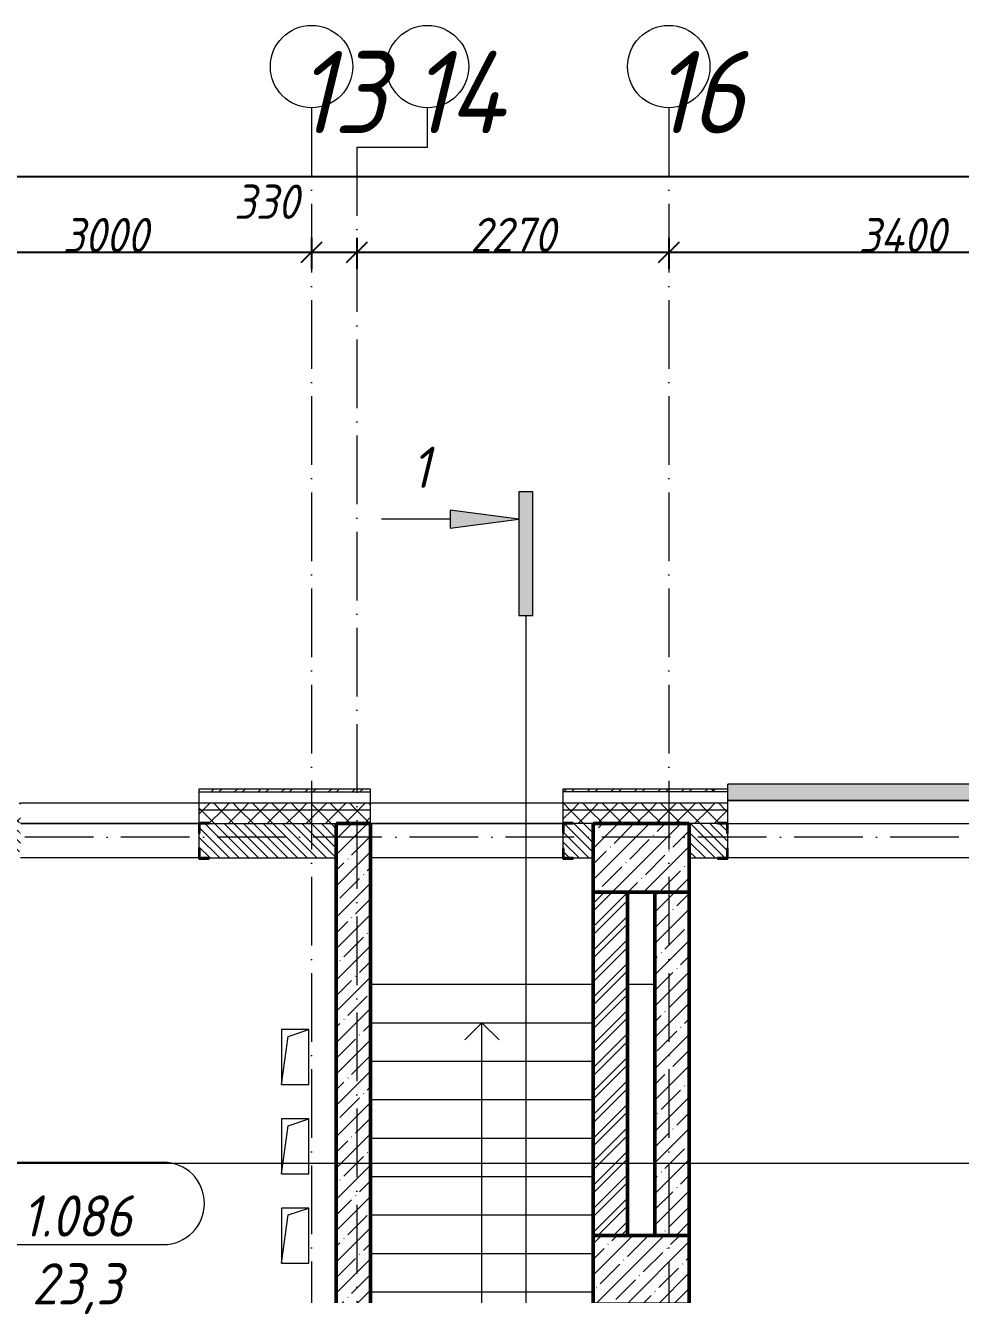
# Model space of a CAD drawing. Header units: millimetres. Extents: x -12989 to 629078, y -109036 to 555275.
# Drawn here: x 531880 to 538688, y 348143 to 357384 of the extents above; entities that cross this region are included whole.
import ezdxf

# ---------------------------------------------------------------- set-up
doc = ezdxf.new("R2010")
doc.units = ezdxf.units.MM
doc.linetypes.add('50_200_ШТРИХ_1Т_ш5_п1_п1_', pattern=[700, 500, -100, 0, -100])
for name, color, linetype, lineweight in [('A-____-____-DIMS', 7, 'Continuous', 9), ('A-FLOR-____-OTLN', 7, 'Continuous', 9), ('A-GENM-____-MCUT', 7, 'Continuous', 25), ('A-GENM-____-OTLN', 7, 'Continuous', 9), ('A-GENM-____-OTLN-1', 7, 'Continuous', 25), ('A-GLAZ-____-OTLN', 7, 'Continuous', 9), ('A-WALL-____-MCUT', 7, 'Continuous', 13), ('A-WALL-____-MCUT-1', 7, 'Continuous', 9), ('A-WALL-____-MCUT-2', 7, 'Continuous', 50), ('A-WALL-____-OTLN', 7, 'Continuous', 9), ('A-WALL-____-PATT-1', 7, 'Continuous', 9), ('A-WALL-FNSH-MCUT-1', 7, 'Continuous', 9), ('G-____-____-SYMB', 7, 'Continuous', 9), ('S-COLS-____-MCUT', 7, 'Continuous', 50), ('S-COLS-____-OTLN', 7, 'Continuous', 9), ('S-GRID-____-IDEN', 7, 'Continuous', 9), ('S-GRID-____-OTLN', 7, 'Continuous', 9), ('S-GRID-____-OTLN-1', 7, '50_200_ШТРИХ_1Т_ш5_п1_п1_', 9), ('S-STRS-____-OTLN-1', 7, 'Continuous', 9)]:
    doc.layers.add(name, color=color, linetype=linetype, lineweight=lineweight)
for name, color, linetype, lineweight, true_color in [('A-AREA-IDEN-1', 7, 'Continuous', 9, 0xaaaaaa), ('A-GLAZ-____-OTLN-1', 7, 'Continuous', 9, 0xc0c0c0), ('G-____-____-SYMB-1', 9, 'Continuous', 9, 0x808080)]:
    doc.layers.add(name, color=color, linetype=linetype, lineweight=lineweight, true_color=true_color)
doc.styles.add('ISOCPEUR_I', font='isocpeui.ttf', dxfattribs={"width": 0.9, "height": 2.5})
doc.styles.add('ISOCPEUR_I_10', font='isocpeui.ttf', dxfattribs={"width": 0.9, "height": 180})
doc.styles.add('ISOCPEUR_I_9', font='isocpeui.ttf', dxfattribs={"width": 0.9, "height": 250})
doc.dimstyles.new('ISO-2_5_0_9К_БОЛЬШОЙ_ОСИ', dxfattribs={"dimscale": 304.8, "dimtxt": 248.995294, "dimasz": 0.492126, "dimexe": 0.393701, "dimexo": 0, "dimgap": 0, "dimtad": 1, "dimdec": 0, "dimzin": 0, "dimdsep": 46, "dimtxsty": 'ISOCPEUR_I_9', "dimblk1": 'OBLIQUE', "dimblk2": 'OBLIQUE', "dimsah": 1, "dimcen": 0.09, "dimdle": 0.393701, "dimazin": 0, "dimtfac": 1, "dimtdec": 4, "dimtix": 1, "dimtmove": 0, "dimatfit": 3, "dimfxl": 1, "dimtvp": 1, "dimtolj": 1, "dimtzin": 0, "dimarcsym": 2})
doc.dimstyles.new('ISO-2_5_0_9К_БОЛЬШОЙ_ОСИ_1', dxfattribs={"dimscale": 304.8, "dimtxt": 248.995294, "dimasz": 0.492126, "dimexe": 0.393701, "dimexo": 0, "dimgap": 0, "dimtad": 1, "dimdec": 0, "dimzin": 0, "dimdsep": 46, "dimtxsty": 'ISOCPEUR_I_9', "dimblk1": 'OBLIQUE', "dimblk2": 'OBLIQUE', "dimsah": 1, "dimcen": 0.09, "dimdle": 0.393701, "dimazin": 0, "dimtfac": 1, "dimtdec": 4, "dimtix": 1, "dimtmove": 1, "dimatfit": 3, "dimfxl": 1, "dimtvp": 1, "dimtolj": 1, "dimtzin": 0, "dimarcsym": 2})
doc.dimstyles.new('ISO-2_5_0_9К_БОЛЬШОЙ_ОСИ_2', dxfattribs={"dimscale": 304.8, "dimtxt": 248.995294, "dimasz": 0.492126, "dimexe": 0.393701, "dimexo": 0, "dimgap": 0, "dimtad": 1, "dimdec": 0, "dimzin": 0, "dimdsep": 46, "dimtxsty": 'ISOCPEUR_I_9', "dimblk1": 'OBLIQUE', "dimblk2": 'OBLIQUE', "dimsah": 1, "dimcen": 0.09, "dimdle": 0.393701, "dimazin": 0, "dimtfac": 1, "dimtdec": 4, "dimtix": 1, "dimtmove": 2, "dimatfit": 3, "dimfxl": 1, "dimtvp": 1, "dimtolj": 1, "dimtzin": 0, "dimarcsym": 2})
pattern_1 = [(45, (513013.31, 265891.49), (-114.04925, 114.04925), []), (45, (513127.36, 265891.49), (-114.04925, 114.04925), [201.612, -40.322, 3.353, -36.97])]
pattern_2 = [(45, (513013.31, 265891.49), (-85.53659, 85.53659), []), (45, (513070.34, 265891.49), (-85.53659, 85.53659), [])]
pattern_3 = [(135, (513013.31, 265891.49), (-35.35534, -35.35534), [])]
pattern_4 = [(45, (513013.31, 265891.49), (-70.71068, 70.71068), []), (135, (513013.31, 265891.49), (-70.71068, -70.71068), [])]

# ---------------------------------------------------------------- blocks, each defined once
blk = doc.blocks.new('BSC_Колонна _Прямоугольная - 500х700-V74-АР1_План отверстий 1 этажа в осях 1-64_Ю-ЯЯ')
at = {"layer": 'S-COLS-____-OTLN'}
h = blk.add_hatch(dxfattribs=at)
h.set_pattern_fill('FP_83', color=256, style=0, pattern_type=2)
h.set_pattern_definition([(315, (-82431.04, 23350), (114.04925, 114.04925), []), (315, (-82431.04, 23235.95), (114.04925, 114.04925), [201.613, -40.323, 3.353, -36.97])])
h.paths.add_polyline_path([(-250, -350), (250, -350), (250, 350), (-250, 350)], flags=0)
at = {"layer": 'S-COLS-____-MCUT'}
for p, q in [((250, 350), (-250, 350)), ((-250, 350), (-250, -350)), ((250, -350), (250, 350)), ((-250, -350), (250, -350))]:
    blk.add_line(p, q, dxfattribs=at)
blk = doc.blocks.new('Фахверк_СКБ_Уголок - 250_2700-27497298-АР1_План отверстий 1 этажа в осях 1-64_Ю-ЯЯ')
at = {"layer": 'A-GENM-____-MCUT'}
for p, q in [((200, 181), (125, 181)), ((125, 181), (125, 106)), ((125, 106), (131, 106)), ((131, 106), (131, 175)), ((131, 175), (200, 175)), ((200, 175), (200, 181)), ((131, -6), (125, -6)), ((125, -6), (125, -81)), ((125, -81), (200, -81)), ((131, -75), (131, -6)), ((200, -75), (131, -75)), ((200, -81), (200, -75))]:
    blk.add_line(p, q, dxfattribs=at)
blk = doc.blocks.new('Фахверк_СКБ_Уголок - 250_3520-27500975-АР1_План отверстий 1 этажа в осях 1-64_Ю-ЯЯ')
at = {"layer": 'A-GENM-____-MCUT'}
for p, q in [((200, 181), (125, 181)), ((125, 181), (125, 106)), ((125, 106), (131, 106)), ((131, 106), (131, 175)), ((131, 175), (200, 175)), ((200, 175), (200, 181)), ((131, -6), (125, -6)), ((125, -6), (125, -81)), ((125, -81), (200, -81)), ((131, -75), (131, -6)), ((200, -75), (131, -75)), ((200, -81), (200, -75))]:
    blk.add_line(p, q, dxfattribs=at)
blk = doc.blocks.new('AR_Отверстие прямоугольное _в плите_ - AR_Отверстие прямоугольное _в плите_-30229371-АР1_План отверстий 1 этажа в осях 1-64_Ю-ЯЯ')
at = {"layer": 'A-GENM-____-OTLN'}
for p, q in [((100, 200), (-100, 200)), ((-100, 200), (-100, -200)), ((-50, 150), (100, 200)), ((100, -200), (100, 200)), ((-100, -200), (-50, 150)), ((-100, -200), (100, -200))]:
    blk.add_line(p, q, dxfattribs=at)
blk = doc.blocks.new('Отлив_СКБ - Отлив витража_120_НВФ-31885689-АР1_План отверстий 1 этажа в осях 1-64_Ю-ЯЯ')
at = {"layer": 'A-GLAZ-____-OTLN-1'}
for points in [[(1800, 2), (1800, 120), (0, 120), (0, 2), (749.6, 2)], [(1800, 0), (1800, 2), (0, 2), (0, 0), (749.6, 0)]]:
    blk.add_hatch(color=256, dxfattribs=at).paths.add_polyline_path(points, flags=0)
at = {"layer": 'A-GLAZ-____-OTLN'}
for p, q in [((0, 83), (0, 120)), ((1800, 120), (0, 120)), ((1800, 120), (1800, 83)), ((0, 2), (1800, 2)), ((1800, 0), (0, 0))]:
    blk.add_line(p, q, dxfattribs=at)
blk = doc.blocks.new('Ось сетки - Круг_Ø6_00__ISO-2_5_0_9K_-25732049-АР1_План отверстий 1 этажа в осях 1-64_Ю-ЯЯ')
at = {"layer": 'S-GRID-____-IDEN'}
blk.add_circle((0, 0), 3, dxfattribs=at)
blk = doc.blocks.new('Разрез - Заголовок разреза-10218885-АР1_План отверстий 1 этажа в осях 1-64_Ю-ЯЯ')
at = {"layer": 'G-____-____-SYMB'}
for points in [[(0, 0.5), (0, -0.5), (-9, -0.5), (-9, 0.5)], [(-6.342, -5.5), (-7.658, -5.5), (-7, -0.5)]]:
    blk.add_hatch(color=256, dxfattribs=at).paths.add_polyline_path(points, flags=0)
for p, q in [((0, 0.5), (-9, 0.5)), ((-9, 0.5), (-9, -0.5)), ((0, -0.5), (0, 0.5)), ((-9, -0.5), (0, -0.5)), ((-7, -0.5), (-7.658, -5.5)), ((-6.342, -5.5), (-7, -0.5)), ((-7.658, -5.5), (-6.342, -5.5)), ((-7, -5.5), (-7, -10.5))]:
    blk.add_line(p, q, dxfattribs=at)
blk = doc.blocks.new('_Oblique')
at = {"color": 0, "linetype": 'ByBlock', "lineweight": -2}
blk.add_line((-0.5, -0.5), (0.5, 0.5), dxfattribs=at)
blk = doc.blocks.new('*D5505')
at = {"layer": 'A-____-____-DIMS', "color": 0, "lineweight": -2, "transparency": 16777216}
for p, q in [((530963.3, 355838), (530963.3, 355611.9)), ((533963.3, 355838), (533963.3, 355611.9)), ((530843.3, 355731.9), (534083.3, 355731.9))]:
    blk.add_line(p, q, dxfattribs=at)
at = {"layer": 'Defpoints', "color": 0, "transparency": 16777216}
for p in [(530963.3, 355838), (533963.3, 355838), (533963.3, 355731.9)]:
    blk.add_point(p, dxfattribs=at)
at = {"layer": 'A-____-____-DIMS', "color": 0, "lineweight": -2, "transparency": 16777216, "xscale": 150, "yscale": 150, "zscale": 150, "rotation": 180}
blk.add_blockref('_Oblique', (530963.3, 355731.9), dxfattribs=at)
at = {"layer": 'A-____-____-DIMS', "color": 0, "lineweight": -2, "transparency": 16777216, "xscale": 150, "yscale": 150, "zscale": 150}
blk.add_blockref('_Oblique', (533963.3, 355731.9), dxfattribs=at)
at = {"layer": 'A-____-____-DIMS', "color": 0, "transparency": 16777216, "insert": (532463.3, 355856.9), "char_height": 250, "width": 758.478, "attachment_point": 5, "style": 'ISOCPEUR_I_9'}
blk.add_mtext('\\A1;3000', dxfattribs=at)
blk = doc.blocks.new('*D5506')
at = {"layer": 'A-____-____-DIMS', "color": 0, "lineweight": -2, "transparency": 16777216}
for p, q in [((533963.3, 355838), (533963.3, 355611.9)), ((534293.3, 355838), (534293.3, 355611.9)), ((533843.3, 355731.9), (534413.3, 355731.9))]:
    blk.add_line(p, q, dxfattribs=at)
at = {"layer": 'Defpoints', "color": 0, "transparency": 16777216}
for p in [(533963.3, 355838), (534293.3, 355838), (534293.3, 355731.9)]:
    blk.add_point(p, dxfattribs=at)
at = {"layer": 'A-____-____-DIMS', "color": 0, "lineweight": -2, "transparency": 16777216, "xscale": 150, "yscale": 150, "zscale": 150, "rotation": 180}
blk.add_blockref('_Oblique', (533963.3, 355731.9), dxfattribs=at)
at = {"layer": 'A-____-____-DIMS', "color": 0, "lineweight": -2, "transparency": 16777216, "xscale": 150, "yscale": 150, "zscale": 150}
blk.add_blockref('_Oblique', (534293.3, 355731.9), dxfattribs=at)
at = {"layer": 'A-____-____-DIMS', "color": 0, "transparency": 16777216, "insert": (533399.5, 356225.2), "char_height": 250, "width": 568.858, "attachment_point": 1, "line_spacing_factor": 1.149209, "style": 'ISOCPEUR_I_9'}
blk.add_mtext('\\A1;330', dxfattribs=at)
blk = doc.blocks.new('*D5507')
at = {"layer": 'A-____-____-DIMS', "color": 0, "lineweight": -2, "transparency": 16777216}
for p, q in [((534293.3, 355838), (534293.3, 355611.9)), ((536563.3, 355838), (536563.3, 355611.9)), ((534173.3, 355731.9), (536683.3, 355731.9))]:
    blk.add_line(p, q, dxfattribs=at)
at = {"layer": 'Defpoints', "color": 0, "transparency": 16777216}
for p in [(534293.3, 355838), (536563.3, 355838), (536563.3, 355731.9)]:
    blk.add_point(p, dxfattribs=at)
at = {"layer": 'A-____-____-DIMS', "color": 0, "lineweight": -2, "transparency": 16777216, "xscale": 150, "yscale": 150, "zscale": 150, "rotation": 180}
blk.add_blockref('_Oblique', (534293.3, 355731.9), dxfattribs=at)
at = {"layer": 'A-____-____-DIMS', "color": 0, "lineweight": -2, "transparency": 16777216, "xscale": 150, "yscale": 150, "zscale": 150}
blk.add_blockref('_Oblique', (536563.3, 355731.9), dxfattribs=at)
at = {"layer": 'A-____-____-DIMS', "color": 0, "transparency": 16777216, "insert": (535428.3, 355858.6), "char_height": 250, "width": 758.478, "attachment_point": 5, "style": 'ISOCPEUR_I_9'}
blk.add_mtext('\\A1;2270', dxfattribs=at)
blk = doc.blocks.new('*D5508')
at = {"layer": 'A-____-____-DIMS', "color": 0, "lineweight": -2, "transparency": 16777216}
for p, q in [((536563.3, 355838), (536563.3, 355611.9)), ((539963.3, 355838), (539963.3, 355611.9)), ((536443.3, 355731.9), (540083.3, 355731.9))]:
    blk.add_line(p, q, dxfattribs=at)
at = {"layer": 'Defpoints', "color": 0, "transparency": 16777216}
for p in [(536563.3, 355838), (539963.3, 355838), (539963.3, 355731.9)]:
    blk.add_point(p, dxfattribs=at)
at = {"layer": 'A-____-____-DIMS', "color": 0, "lineweight": -2, "transparency": 16777216, "xscale": 150, "yscale": 150, "zscale": 150, "rotation": 180}
blk.add_blockref('_Oblique', (536563.3, 355731.9), dxfattribs=at)
at = {"layer": 'A-____-____-DIMS', "color": 0, "lineweight": -2, "transparency": 16777216, "xscale": 150, "yscale": 150, "zscale": 150}
blk.add_blockref('_Oblique', (539963.3, 355731.9), dxfattribs=at)
at = {"layer": 'A-____-____-DIMS', "color": 0, "transparency": 16777216, "insert": (538263.3, 355856.9), "char_height": 250, "width": 781.462, "attachment_point": 5, "style": 'ISOCPEUR_I_9'}
blk.add_mtext('\\A1;3400', dxfattribs=at)
blk = doc.blocks.new('*D5538')
at = {"layer": 'A-____-____-DIMS', "color": 0, "lineweight": -2, "transparency": 16777216}
for p, q in [((510663.3, 356390.2), (510663.3, 356164.2)), ((614163.3, 356390.2), (614163.3, 356164.2)), ((510543.3, 356284.2), (561896.6, 356284.2)), ((614283.3, 356284.2), (562775.7, 356284.2))]:
    blk.add_line(p, q, dxfattribs=at)
at = {"layer": 'Defpoints', "color": 0, "transparency": 16777216}
for p in [(510663.3, 356390.2), (614163.3, 356390.2), (614163.3, 356284.2)]:
    blk.add_point(p, dxfattribs=at)
at = {"layer": 'A-____-____-DIMS', "color": 0, "lineweight": -2, "transparency": 16777216, "xscale": 150, "yscale": 150, "zscale": 150, "rotation": 180}
blk.add_blockref('_Oblique', (510663.3, 356284.2), dxfattribs=at)
at = {"layer": 'A-____-____-DIMS', "color": 0, "lineweight": -2, "transparency": 16777216, "xscale": 150, "yscale": 150, "zscale": 150}
blk.add_blockref('_Oblique', (614163.3, 356284.2), dxfattribs=at)
at = {"layer": 'A-____-____-DIMS', "color": 0, "transparency": 16777216, "insert": (561796, 356610.8), "char_height": 250, "width": 1080.257, "attachment_point": 1, "line_spacing_factor": 1.149209, "style": 'ISOCPEUR_I_9'}
blk.add_mtext('\\A1;103500', dxfattribs=at)
blk = doc.blocks.new('AAR_СКБ_Марка_помещения_1_5 ммп - Номер _ Площадь-27962135-АИ_План этажа_Стены_1')
at = {"layer": 'A-AREA-IDEN-1'}
for p, q in [((-2.987, 3), (3.013, 3)), ((-2.987, 0), (3.013, 0))]:
    blk.add_line(p, q, dxfattribs=at)
for centre, start, end in [((-2.987, 1.5), 90, 270), ((3.013, 1.5), 270, 90)]:
    blk.add_arc(centre, 1.5, start, end, dxfattribs=at)

msp = doc.modelspace()

# ---------------------------------------------------------------- hatches: boundary and pattern name
at = {"layer": 'A-WALL-____-PATT-1'}
h = msp.add_hatch(dxfattribs=at)
h.set_pattern_fill('FP_3', color=256, style=0, pattern_type=2)
h.set_pattern_definition(pattern_2)
h.paths.add_polyline_path([(535793.3109, 351802.5335), (536882.3109, 351802.5335), (536882.3109, 351822.5335), (535793.3109, 351822.5335)], flags=0)
h.paths.add_polyline_path([(534393.3109, 351802.5335), (534393.3109, 351822.5335), (533143.3109, 351822.5335), (533143.3109, 351802.5335), (534207.9102, 351802.5335)], flags=0)
h.paths.add_polyline_path([(531843.3109, 351802.5335), (531843.3109, 351822.5335), (522413.3109, 351822.5335), (522413.3109, 351802.5335), (530672.9088, 351802.5335)], flags=0)
h.paths.add_polyline_path([(518563.3109, 351802.5335), (518563.3109, 351822.5335), (510333.3109, 351822.5335), (510333.3109, 351802.5335), (518300.4042, 351802.5335)], flags=0)
h = msp.add_hatch(dxfattribs=at)
h.set_pattern_fill('FP_3', color=256, style=0, pattern_type=2)
h.set_pattern_definition(pattern_2)
h.paths.add_polyline_path([(563178.3109, 351802.5335), (563178.3109, 351822.5335), (561313.3109, 351822.5335), (561313.3109, 351802.5335), (562487.9209, 351802.5335)], flags=0)
h.paths.add_polyline_path([(559513.3109, 351802.5335), (559513.3109, 351822.5335), (557813.3109, 351822.5335), (557813.3109, 351802.5335), (558952.9195, 351802.5335)], flags=0)
h.paths.add_polyline_path([(556013.3109, 351802.5335), (556013.3109, 351822.5335), (554313.3109, 351822.5335), (554313.3109, 351802.5335), (555417.9182, 351802.5335)], flags=0)
h.paths.add_polyline_path([(552513.3109, 351802.5335), (552513.3109, 351822.5335), (550813.3109, 351822.5335), (550813.3109, 351802.5335), (551882.9168, 351802.5335)], flags=0)
h.paths.add_polyline_path([(547388.3109, 351802.5335), (549013.3109, 351802.5335), (549013.3109, 351822.5335), (547388.3109, 351822.5335)], flags=0)
h.paths.add_polyline_path([(545416.3109, 351802.5335), (545513.3109, 351802.5335), (545513.3109, 351822.5335), (544613.3109, 351822.5335), (544613.3109, 351802.5335), (544812.9142, 351802.5335)], flags=0)
h.paths.add_polyline_path([(539863.3109, 351802.5335), (539863.3109, 351822.5335), (538793.3109, 351822.5335), (538793.3109, 351802.5335)], flags=0)
h.paths.add_polyline_path([(542813.3109, 351802.5335), (542813.3109, 351822.5335), (541663.3109, 351822.5335), (541663.3109, 351802.5335)], flags=0)
h.paths.add_polyline_path([(536883.3109, 351802.5335), (536993.3109, 351802.5335), (536993.3109, 351822.5335), (536883.3109, 351822.5335)], flags=0)
h = msp.add_hatch(dxfattribs=at)
h.set_pattern_fill('FP_1', color=256, style=0, pattern_type=2)
h.set_pattern_definition(pattern_4)
h.paths.add_polyline_path([(542813.3109, 351672.5335), (542813.3109, 351722.5335), (541663.3109, 351722.5335), (541663.3109, 351672.5335)], flags=0)
h.paths.add_polyline_path([(545416.3109, 351672.5335), (545416.3109, 351722.5335), (544613.3109, 351722.5335), (544613.3109, 351672.5335), (544812.9142, 351672.5335)], flags=0)
h.paths.add_polyline_path([(539863.3109, 351672.5335), (539863.3109, 351722.5335), (538793.3109, 351722.5335), (538793.3109, 351672.5335)], flags=0)
h.paths.add_polyline_path([(531843.3109, 351672.5335), (531843.3109, 351722.5335), (522413.3109, 351722.5335), (522413.3109, 351672.5335), (530672.9088, 351672.5335)], flags=0)
h.paths.add_polyline_path([(535975.4108, 351672.5335), (536993.3109, 351672.5335), (536993.3109, 351722.5335), (535793.3109, 351722.5335), (535793.3109, 351672.5335)], flags=0)
h.paths.add_polyline_path([(534393.3109, 351672.5335), (534393.3109, 351722.5335), (533143.3109, 351722.5335), (533143.3109, 351672.5335), (534207.9102, 351672.5335)], flags=0)
h.paths.add_polyline_path([(518563.3109, 351672.5335), (518563.3109, 351722.5335), (510463.3109, 351722.5335), (510463.3109, 351672.5335), (518300.4042, 351672.5335)], flags=0)
h = msp.add_hatch(dxfattribs=at)
h.set_pattern_fill('FP_1', color=256, style=0, pattern_type=2)
h.set_pattern_definition(pattern_4)
h.paths.add_polyline_path([(545413.3109, 351572.5335), (545416.3109, 351572.5335), (545416.3109, 351672.5335), (544613.3109, 351672.5335), (544613.3109, 351578.5335), (544688.3109, 351578.5335), (544688.3109, 351572.5335), (544812.9142, 351572.5335)], flags=0)
h.paths.add_polyline_path([(542263.3109, 351572.5335), (542738.3109, 351572.5335), (542738.3109, 351578.5335), (542813.3109, 351578.5335), (542813.3109, 351672.5335), (541663.3109, 351672.5335), (541663.3109, 351572.5335)], flags=0)
h.paths.add_polyline_path([(539788.3109, 351572.5335), (539788.3109, 351578.5335), (539863.3109, 351578.5335), (539863.3109, 351672.5335), (538793.3109, 351672.5335), (538793.3109, 351578.5335), (538868.3109, 351578.5335), (538868.3109, 351572.5335)], flags=0)
h.paths.add_polyline_path([(535868.3109, 351572.5335), (536918.3109, 351572.5335), (536918.3109, 351578.5335), (536993.3109, 351578.5335), (536993.3109, 351672.5335), (535793.3109, 351672.5335), (535793.3109, 351578.5335), (535868.3109, 351578.5335)], flags=0)
h.paths.add_polyline_path([(533218.3109, 351572.5335), (534393.3109, 351572.5335), (534393.3109, 351672.5335), (533143.3109, 351672.5335), (533143.3109, 351578.5335), (533218.3109, 351578.5335)], flags=0)
h.paths.add_polyline_path([(531768.3109, 351572.5335), (531768.3109, 351578.5335), (531843.3109, 351578.5335), (531843.3109, 351672.5335), (522413.3109, 351672.5335), (522413.3109, 351572.5335), (531213.3109, 351572.5335)], flags=0)
h.paths.add_polyline_path([(518563.3109, 351572.5335), (518563.3109, 351672.5335), (510563.3109, 351672.5335), (510563.3109, 351572.5335), (518300.4042, 351572.5335)], flags=0)
h = msp.add_hatch(dxfattribs=at)
h.set_pattern_fill('FP_6', color=256, style=0, pattern_type=2)
h.set_pattern_definition(pattern_3)
h.paths.add_polyline_path([(533218.3109, 351322.5335), (534143.3109, 351322.5335), (534143.3109, 351572.5335), (533149.3109, 351572.5335), (533149.3109, 351503.5335), (533143.3109, 351503.5335), (533143.3109, 351391.5335), (533149.3109, 351391.5335), (533149.3109, 351322.5335)], flags=0)
h.paths.add_polyline_path([(531213.3109, 351322.5335), (531837.3109, 351322.5335), (531837.3109, 351391.5335), (531843.3109, 351391.5335), (531843.3109, 351503.5335), (531837.3109, 351503.5335), (531837.3109, 351572.5335), (531213.3109, 351572.5335), (531213.3109, 351391.5335)], flags=0)
h = msp.add_hatch(dxfattribs=at)
h.set_pattern_fill('FP_13', color=256, style=0, pattern_type=2)
h.set_pattern_definition(pattern_1)
h.paths.add_polyline_path([(534143.3109, 343872.5335), (534393.3109, 343872.5335), (534393.3109, 351572.5335), (534143.3109, 351572.5335), (534143.3109, 344103.6559)], flags=0)
h = msp.add_hatch(dxfattribs=at)
h.set_pattern_fill('FP_6', color=256, style=0, pattern_type=2)
h.set_pattern_definition(pattern_3)
h.paths.add_polyline_path([(535868.3109, 351322.5335), (536013.3109, 351322.5335), (536013.3109, 351572.5335), (535799.3109, 351572.5335), (535799.3109, 351503.5335), (535793.3109, 351503.5335), (535793.3109, 351391.5335), (535799.3109, 351391.5335), (535799.3109, 351322.5335)], flags=0)
h = msp.add_hatch(dxfattribs=at)
h.set_pattern_fill('FP_6', color=256, style=0, pattern_type=2)
h.set_pattern_definition(pattern_3)
h.paths.add_polyline_path([(539788.3109, 351322.5335), (539857.3109, 351322.5335), (539857.3109, 351391.5335), (539863.3109, 351391.5335), (539863.3109, 351503.5335), (539857.3109, 351503.5335), (539857.3109, 351572.5335), (538799.3109, 351572.5335), (538799.3109, 351503.5335), (538793.3109, 351503.5335), (538793.3109, 351391.5335), (538799.3109, 351391.5335), (538799.3109, 351322.5335), (538868.3109, 351322.5335)], flags=0)
h.paths.add_polyline_path([(536918.3109, 351322.5335), (536987.3109, 351322.5335), (536987.3109, 351391.5335), (536993.3109, 351391.5335), (536993.3109, 351503.5335), (536987.3109, 351503.5335), (536987.3109, 351572.5335), (536713.3109, 351572.5335), (536713.3109, 351322.5335)], flags=0)
h = msp.add_hatch(dxfattribs=at)
h.set_pattern_fill('FP_3', color=256, style=0, pattern_type=2)
h.set_pattern_definition(pattern_2)
h.paths.add_polyline_path([(536263.3109, 348572.5335), (536263.3109, 351072.5335), (536013.3109, 351072.5335), (536013.3109, 348572.5335)], flags=0)
h = msp.add_hatch(dxfattribs=at)
h.set_pattern_fill('FP_13', color=256, style=0, pattern_type=2)
h.set_pattern_definition(pattern_1)
h.paths.add_polyline_path([(536713.3109, 348572.5335), (536713.3109, 351072.5335), (536463.3109, 351072.5335), (536463.3109, 348572.5335)], flags=0)
at = {"layer": 'S-COLS-____-OTLN'}
h = msp.add_hatch(dxfattribs=at)
h.set_pattern_fill('FP_13', color=256, style=0, pattern_type=2)
h.set_pattern_definition(pattern_1)
h.paths.add_polyline_path([(536713.3109, 351072.5335), (536713.3109, 351572.5335), (536013.3109, 351572.5335), (536013.3109, 351072.5335)], flags=0)

# ---------------------------------------------------------------- linework, layer by layer
at = {"layer": 'A-FLOR-____-OTLN'}
msp.add_line((536263.3109, 350402.5335), (536463.3109, 350402.5335), dxfattribs=at)
at = {"layer": 'A-WALL-____-MCUT'}
for p, q in [((533143.3109, 351802.5335), (534393.3109, 351802.5335)), ((533143.3109, 351802.5335), (533143.3109, 351578.5335)), ((534393.3109, 351572.5335), (534393.3109, 351802.5335)), ((535793.3109, 351802.5335), (535793.3109, 351578.5335)), ((536993.3109, 351802.5335), (535793.3109, 351802.5335)), ((536993.3109, 351578.5335), (536993.3109, 351802.5335)), ((533218.3109, 351572.5335), (534143.3109, 351572.5335)), ((536013.3109, 351322.5335), (536013.3109, 351572.5335)), ((536013.3109, 351572.5335), (536713.3109, 351572.5335)), ((536713.3109, 351572.5335), (536713.3109, 351322.5335)), ((533143.3109, 351503.5335), (533143.3109, 351391.5335)), ((535793.3109, 351503.5335), (535793.3109, 351391.5335)), ((536993.3109, 351391.5335), (536993.3109, 351503.5335)), ((533218.3109, 351322.5335), (534143.3109, 351322.5335)), ((535868.3109, 351322.5335), (536013.3109, 351322.5335)), ((536713.3109, 351322.5335), (536918.3109, 351322.5335))]:
    msp.add_line(p, q, dxfattribs=at)
at = {"layer": 'A-WALL-____-MCUT-1'}
for p, q in [((533143.3109, 351722.5335), (534393.3109, 351722.5335)), ((533143.3109, 351672.5335), (534393.3109, 351672.5335)), ((535793.3109, 351722.5335), (536993.3109, 351722.5335)), ((535793.3109, 351672.5335), (536993.3109, 351672.5335)), ((536013.3109, 351572.5335), (535868.3109, 351572.5335)), ((536918.3109, 351572.5335), (536713.3109, 351572.5335))]:
    msp.add_line(p, q, dxfattribs=at)
at = {"layer": 'A-WALL-____-MCUT-2'}
for p, q in [((534143.3109, 351572.5335), (534143.3109, 343622.5335)), ((534393.3109, 351572.5335), (534143.3109, 351572.5335)), ((534393.3109, 343872.5335), (534393.3109, 351572.5335)), ((536263.3109, 351072.5335), (536013.3109, 351072.5335)), ((536013.3109, 351072.5335), (536013.3109, 348572.5335)), ((536263.3109, 348572.5335), (536263.3109, 351072.5335)), ((536463.3109, 351072.5335), (536463.3109, 348572.5335)), ((536713.3109, 351072.5335), (536463.3109, 351072.5335)), ((536713.3109, 348572.5335), (536713.3109, 351072.5335))]:
    msp.add_line(p, q, dxfattribs=at)
at = {"layer": 'A-WALL-____-OTLN'}
for p, q in [((531843.3109, 351722.5335), (533143.3109, 351722.5335)), ((534393.3109, 351722.5335), (535793.3109, 351722.5335)), ((531843.3109, 351572.5335), (533143.3109, 351572.5335)), ((533143.3109, 351572.5335), (531843.3109, 351572.5335)), ((534393.3109, 351572.5335), (535793.3109, 351572.5335)), ((535793.3109, 351572.5335), (534393.3109, 351572.5335)), ((536993.3109, 351572.5335), (538793.3109, 351572.5335)), ((533143.3109, 351322.5335), (531843.3109, 351322.5335)), ((535793.3109, 351322.5335), (534393.3109, 351322.5335)), ((538793.3109, 351322.5335), (536993.3109, 351322.5335))]:
    msp.add_line(p, q, dxfattribs=at)
at = {"layer": 'A-WALL-FNSH-MCUT-1'}
for p, q in [((534393.3109, 351822.5335), (533143.3109, 351822.5335)), ((533143.3109, 351822.5335), (533143.3109, 351802.5335)), ((534393.3109, 351802.5335), (534393.3109, 351822.5335)), ((536882.3109, 351822.5335), (535793.3109, 351822.5335)), ((535793.3109, 351822.5335), (535793.3109, 351802.5335)), ((536882.3109, 351802.5335), (536882.3109, 351822.5335)), ((536993.3109, 351822.5335), (536883.3109, 351822.5335)), ((536883.3109, 351822.5335), (536883.3109, 351802.5335)), ((536993.3109, 351802.5335), (536993.3109, 351822.5335))]:
    msp.add_line(p, q, dxfattribs=at)
at = {"layer": 'G-____-____-SYMB-1'}
for p, q in [((535523.3109, 353088.1436), (535523.3109, 320813.0168)), ((508098.7087, 349100.5441), (617525.6647, 349100.5441))]:
    msp.add_line(p, q, dxfattribs=at)
at = {"layer": 'S-COLS-____-MCUT'}
for p, q in [((536713.3109, 351572.5335), (536013.3109, 351572.5335)), ((536013.3109, 351572.5335), (536013.3109, 351072.5335)), ((536713.3109, 351072.5335), (536713.3109, 351572.5335)), ((536013.3109, 351072.5335), (536713.3109, 351072.5335))]:
    msp.add_line(p, q, dxfattribs=at)
at = {"layer": 'S-GRID-____-OTLN'}
for p, q in [((534807.5172, 356497.5873), (534807.5172, 356784.3429)), ((534293.3109, 356497.5873), (534807.5172, 356497.5873))]:
    msp.add_line(p, q, dxfattribs=at)
at = {"layer": 'S-GRID-____-OTLN-1'}
for p, q in [((533963.3109, 356784.3429), (533963.3109, 318783.0794)), ((536563.3109, 356784.3429), (536563.3109, 332566.9753)), ((534293.3109, 356497.5873), (534293.3109, 343138.8218)), ((617087.7175, 351472.5335), (508344.5407, 351472.5335))]:
    msp.add_line(p, q, dxfattribs=at)
at = {"layer": 'S-STRS-____-OTLN-1'}
for p, q in [((534393.3109, 350402.5335), (536013.2886, 350402.5335)), ((534393.3109, 350122.5335), (536013.2886, 350122.5335)), ((534393.3109, 350122.5335), (536013.2886, 350122.5335)), ((535203.2886, 350122.5335), (535078.2886, 349997.5335)), ((535203.2886, 349842.5335), (535203.2886, 350122.5335)), ((535203.2886, 350122.5335), (535328.2886, 349997.5335)), ((534393.3109, 349842.5335), (536013.2886, 349842.5335)), ((534393.3109, 349842.5335), (536013.2886, 349842.5335)), ((535203.2886, 349562.5335), (535203.2886, 349842.5335)), ((534393.3109, 349562.5335), (536013.2886, 349562.5335)), ((534393.3109, 349562.5335), (536013.2886, 349562.5335)), ((535203.2886, 349282.5335), (535203.2886, 349562.5335)), ((534393.3109, 349282.5335), (536013.2886, 349282.5335)), ((534393.3109, 349282.5335), (536013.2886, 349282.5335)), ((535203.2886, 349002.5335), (535203.2886, 349282.5335)), ((534393.3109, 349002.5335), (536013.2886, 349002.5335)), ((534393.3109, 349002.5335), (536013.2886, 349002.5335)), ((535203.2886, 348722.5335), (535203.2886, 349002.5335)), ((534393.3109, 348722.5335), (536013.2886, 348722.5335)), ((534393.3109, 348722.5335), (536013.2886, 348722.5335)), ((535203.2886, 348442.5335), (535203.2886, 348722.5335)), ((534393.3109, 348442.5335), (536013.2886, 348442.5335)), ((534393.3109, 348442.5335), (536013.2886, 348442.5335)), ((535203.2886, 348162.5335), (535203.2886, 348442.5335)), ((534393.3109, 348162.5335), (536013.2886, 348162.5335)), ((534393.3109, 348162.5335), (536013.2886, 348162.5335)), ((535203.2886, 347882.5335), (535203.2886, 348162.5335))]:
    msp.add_line(p, q, dxfattribs=at)

# ---------------------------------------------------------------- block references
at = {"layer": 'A-AREA-IDEN-1', "xscale": 199.9999999999999, "yscale": 199.9999999999999, "zscale": 199.9999999999999}
msp.add_blockref('AAR_СКБ_Марка_помещения_1_5 ммп - Номер _ Площадь-27962135-АИ_План этажа_Стены_1', (532281.0045, 348506.7619), dxfattribs=at)
at = {"layer": 'A-GENM-____-OTLN'}
for p in [(533843.3109, 349872.5335), (533843.3109, 349222.5335), (533843.3109, 348572.5335)]:
    msp.add_blockref('AR_Отверстие прямоугольное _в плите_ - AR_Отверстие прямоугольное _в плите_-30229371-АР1_План отверстий 1 этажа в осях 1-64_Ю-ЯЯ', p, dxfattribs=at)
at = {"layer": 'A-GENM-____-OTLN-1'}
for p in [(533018.3109, 351397.5335), (535668.3109, 351397.5335)]:
    msp.add_blockref('Фахверк_СКБ_Уголок - 250_2700-27497298-АР1_План отверстий 1 этажа в осях 1-64_Ю-ЯЯ', p, dxfattribs=at)
at = {"layer": 'A-GENM-____-OTLN-1', "rotation": 180}
msp.add_blockref('Фахверк_СКБ_Уголок - 250_3520-27500975-АР1_План отверстий 1 этажа в осях 1-64_Ю-ЯЯ', (537118.3109, 351497.5335), dxfattribs=at)
at = {"layer": 'A-GLAZ-____-OTLN'}
msp.add_blockref('Отлив_СКБ - Отлив витража_120_НВФ-31885689-АР1_План отверстий 1 этажа в осях 1-64_Ю-ЯЯ', (536993.3109, 351739.5335), dxfattribs=at)
at = {"layer": 'G-____-____-SYMB', "xscale": 99.99999999999993, "yscale": 99.99999999999993, "zscale": 99.99999999999993, "rotation": 269.9999999999996}
msp.add_blockref('Разрез - Заголовок разреза-10218885-АР1_План отверстий 1 этажа в осях 1-64_Ю-ЯЯ', (535523.3109, 353088.1436), dxfattribs=at)
at = {"layer": 'S-COLS-____-OTLN', "rotation": 89.9999999999999}
msp.add_blockref('BSC_Колонна _Прямоугольная - 500х700-V74-АР1_План отверстий 1 этажа в осях 1-64_Ю-ЯЯ', (536363.3109, 348322.5335), dxfattribs=at)
at = {"layer": 'S-GRID-____-IDEN', "xscale": 99.99999999999993, "yscale": 99.99999999999993, "zscale": 99.99999999999993, "rotation": 180}
for p in [(533963.3109, 357084.3429), (534807.5172, 357084.3429), (536563.3109, 357084.3429)]:
    msp.add_blockref('Ось сетки - Круг_Ø6_00__ISO-2_5_0_9K_-25732049-АР1_План отверстий 1 этажа в осях 1-64_Ю-ЯЯ', p, dxfattribs=at)

# ---------------------------------------------------------------- texts
at = {"layer": 'A-AREA-IDEN-1', "char_height": 300, "attachment_point": 8, "line_spacing_factor": 1.139951, "style": 'ISOCPEUR_I'}
for s, insert, width in [('\\pxqc,t8.46667,16.93333,25.4,33.86667,42.33333,50.8,59.26667,67.73333,76.2,84.66667,93.13333,101.6,110.06667,118.53333,127,135.46667,143.93333,152.4,160.86667,169.33333,177.8,186.26667,194.73333,203.2,211.66667,220.13333,228.6,237.06667,245.53333,254,262.46667,270.93333;{1.086}', (532255.5755, 348565.0917), 900), ('\\pxqc,t8.46667,16.93333,25.4,33.86667,42.33333,50.8,59.26667,67.73333,76.2,84.66667,93.13333,101.6,110.06667,118.53333,127,135.46667,143.93333,152.4,160.86667,169.33333,177.8,186.26667,194.73333,203.2,211.66667,220.13333,228.6,237.06667,245.53333,254,262.46667,270.93333;{23,3}', (532256.5755, 348001.1438), 754)]:
    msp.add_mtext(s, dxfattribs=dict(at, insert=insert, width=width))
at = {"layer": 'G-____-____-SYMB', "insert": (534692.1816, 354316.7331), "char_height": 300, "width": 184.388125, "attachment_point": 1, "style": 'ISOCPEUR_I_10'}
msp.add_mtext('\\fISOCPEUR|b0|i1|c204|p34|;1', dxfattribs=at)
at = {"layer": 'S-GRID-____-IDEN', "char_height": 600, "attachment_point": 1, "style": 'ISOCPEUR_I_9'}
for s, insert, width in [('13', (533852.7892, 357198.2766), 346.329), ('14', (534687.9955, 357198.2766), 367.974562), ('16', (536452.7892, 357198.2766), 346.329)]:
    msp.add_mtext(s, dxfattribs=dict(at, insert=insert, width=width))

# ---------------------------------------------------------------- dimensions: what is measured, and where the dimension line sits
at = {"layer": 'A-____-____-DIMS'}
for base, p1, p2, dimstyle, override, picture, middle in [((614163.3109, 356284.1601), (510663.3109, 356390.2261), (614163.3109, 356390.2261), 'ISO-2_5_0_9К_БОЛЬШОЙ_ОСИ_2', {"dimpost": '<>', "dimfxl": 103500}, '*D5538', (562336.1611, 356444.1074)), ((534293.3109, 355731.9408), (533963.3109, 355838.0069), (534293.3109, 355838.0069), 'ISO-2_5_0_9К_БОЛЬШОЙ_ОСИ_1', {"dimpost": '<>', "dimfxl": 330}, '*D5506', (533683.9246, 355891.8881))]:
    dim = msp.add_linear_dim(base=base, p1=p1, p2=p2, dimstyle=dimstyle, override=override, dxfattribs=at)
    dim.commit()
    dim.dimension.update_dxf_attribs({"geometry": picture, "text_midpoint": middle, "dimtype": 160})
for base, p1, p2, override, picture, middle in [((533963.3109, 355731.9408), (530963.3109, 355838.0069), (533963.3109, 355838.0069), {"dimpost": '<>', "dimfxl": 3000}, '*D5505', (532463.3109, 355856.9408)), ((536563.3109, 355731.9408), (534293.3109, 355838.0069), (536563.3109, 355838.0069), {"dimpost": '<>', "dimfxl": 2270}, '*D5507', (535428.3109, 355858.5507)), ((539963.3109, 355731.9408), (536563.3109, 355838.0069), (539963.3109, 355838.0069), {"dimpost": '<>', "dimfxl": 3400}, '*D5508', (538263.3109, 355856.9408))]:
    dim = msp.add_linear_dim(base=base, p1=p1, p2=p2, dimstyle='ISO-2_5_0_9К_БОЛЬШОЙ_ОСИ', override=override, dxfattribs=at)
    dim.commit()
    dim.dimension.update_dxf_attribs({"geometry": picture, "text_midpoint": middle})

doc.saveas('drawing.dxf')
